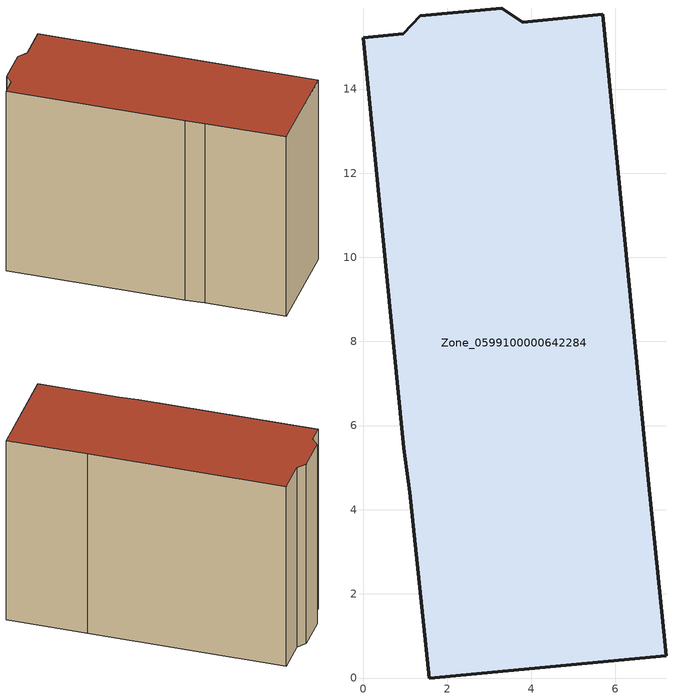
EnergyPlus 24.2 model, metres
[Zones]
Zone_0599100000642284
 floor ground (C_G): 0,15.22 0.96,15.31 1.36,15.74 3.3,15.93 3.8,15.59 5.7,15.78 6.76,4.96 7.21,0.53 1.58,0 1.11,4.42 0.97,5.47 z0
 wall outside (C_F): 1.11,4.42 1.58,0 7.21,0.53 6.76,4.96 5.7,15.78 3.8,15.59 3.3,15.93 1.36,15.74 0.96,15.31 0,15.22 0.97,5.47 1.11,4.42 z0:11.21
 roof outside (C_R): 0.96,15.31 0,15.22 0.97,5.47 1.11,4.42 1.58,0 7.21,0.53 6.76,4.96 5.7,15.78 3.8,15.59 3.3,15.93 1.36,15.74 z11.21
[BUILDING]
Pand.0599100000642284: North Axis=0; Terrain=City; Loads Convergence Tolerance Value=0.04; Temperature Convergence Tolerance Value=0.4; Solar Distribution=FullExterior; Maximum Number of Warmup Days=25; Minimum Number of Warmup Days=1
[Site:Location]
Rotterdam.The.Hague.AP_ZH_NLD Design_Conditions: Latitude=51.96; Longitude=4.45; Time Zone=1; Elevation=-4.5
[SITE:GROUNDTEMPERATURE:BUILDINGSURFACE]
18, 18, 18, 18, 18, 18, 18, 18, 18, 18, 18, 18
[MATERIAL] Thermal Absorptance=0.9; Solar Absorptance=0.7; Visible Absorptance=0.7
Name | Roughness | Thickness | Conductivity | Density | Specific Heat
G.TI.1946 | MediumSmooth | 0.15 | 1 | 540 | 1210
F.TI.1946 | Rough | 0.3 | 0.857143 | 1920 | 840
R.TI.1946 | MediumRough | 0.2 | 0.1 | 1500 | 1000
[CONSTRUCTION]
C_G: G.TI.1946
C_F: F.TI.1946
C_R: R.TI.1946
[ZONE]
Zone_0599100000642284: Type=1; Multiplier=1; Ceiling Height=Autocalculate; Volume=Autocalculate; Floor Area=autocalculate; Part of Total Floor Area=Yes
[ZONEINFILTRATION:DESIGNFLOWRATE]
Infil_Zone_0599100000642284: Zone or ZoneList or Space or SpaceList=Zone_0599100000642284; Schedule=AlwaysOn; Design Flow Rate Calculation Method=Flow/Area; Flow Rate per Floor Area=0.003; Constant Term Coefficient=1; Temperature Term Coefficient=0; Velocity Term Coefficient=0; Velocity Squared Term Coefficient=0
[HVACTEMPLATE:ZONE:IDEALLOADSAIRSYSTEM]
Zone_0599100000642284: Maximum Heating Supply Air Temperature=50; Minimum Cooling Supply Air Temperature=13; Maximum Heating Supply Air Humidity Ratio=0.0156; Minimum Cooling Supply Air Humidity Ratio=0.0077; Heating Limit=NoLimit; Cooling Limit=NoLimit; Dehumidification Control Type=ConstantSensibleHeatRatio; Cooling Sensible Heat Ratio=0.7; Dehumidification Setpoint=60; Humidification Control Type=None; Humidification Setpoint=30; Outdoor Air Method=None; Outdoor Air Flow Rate per Person=0.00944; Outdoor Air Flow Rate per Zone Floor Area=0; Outdoor Air Flow Rate per Zone=0; Demand Controlled Ventilation Type=None; Outdoor Air Economizer Type=NoEconomizer; Heat Recovery Type=None; Sensible Heat Recovery Effectiveness=0.7; Latent Heat Recovery Effectiveness=0.65
[ZONECONTROL:THERMOSTAT]
ThermostatControl_Zone_0599100000642284: Zone or ZoneList=Zone_0599100000642284; Control Type Schedule=DualSetpointControlType; Control 1=Thermostat_Zone_0599100000642284; Temperature Difference Between Cutout And Setpoint=0
[THERMOSTATSETPOINT:DUALSETPOINT]
Thermostat_Zone_0599100000642284: Heating Setpoint Temperature Schedule=HeatingSetpoint_Zone_0599100000642284; Cooling Setpoint Temperature Schedule=CoolingSetpoint_Zone_0599100000642284
[SCHEDULE:COMPACT]
HeatingSetpoint_Zone_0599100000642284: Through: 12/31, For: AllDays, Until: 24:00, 21
CoolingSetpoint_Zone_0599100000642284: Through: 12/31, For: AllDays, Until: 24:00, 24
DualSetpointControlType: Through: 12/31, For: AllDays, Until: 24:00, 4
AlwaysOn: Through: 12/31, For: AllDays, Until: 24:00, 1
